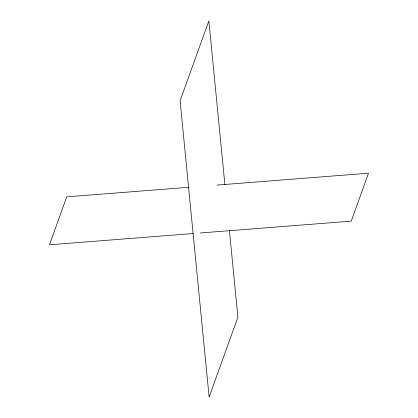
<?xml version="1.0" encoding="UTF-8"?>
<svg xmlns="http://www.w3.org/2000/svg" width="418" height="418" viewBox="0 0 418 418"><rect width="100%" height="100%" fill="white"/><g stroke="black" fill="none" stroke-linecap="round" stroke-linejoin="round"><path stroke-width="0.63" d="M189.014 187.274L66.744 196.857L49.486 244.796L193.215 233.531M216.979 185.08L368.514 173.204L351.256 221.143L200.368 232.972M224.91 184.646L208.859 20.9L180.09 100.801L209.141 397.1L237.91 317.199L229.435 230.778"/></g></svg>
